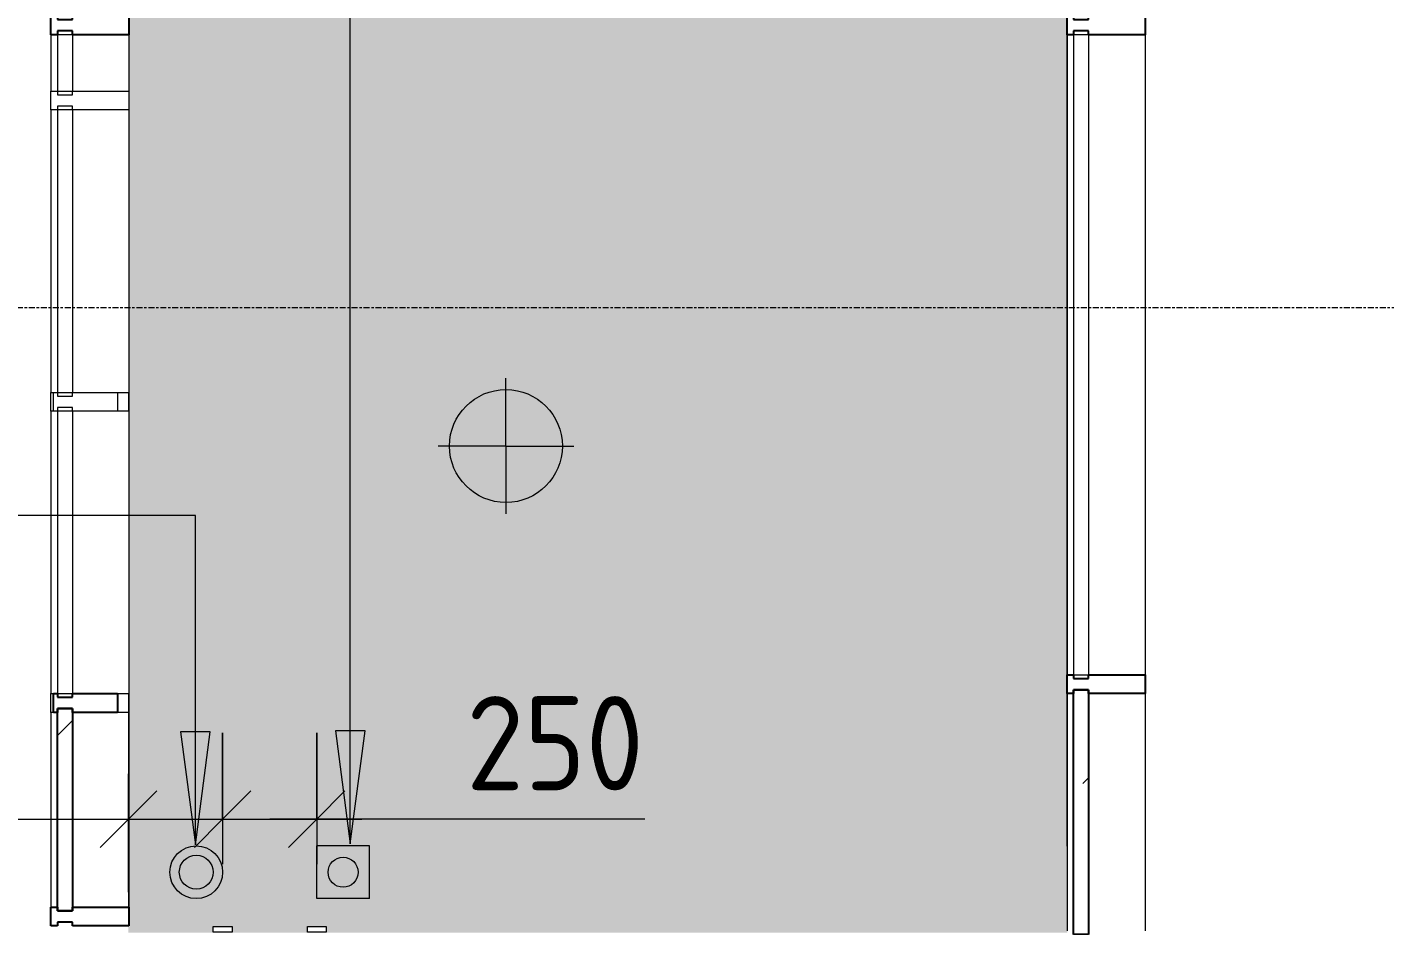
# Model space of a CAD drawing. Header units: millimetres. Extents: x 1311 to 195818, y -8553 to 29000.
# Drawn here: x 13237 to 16842, y 15358 to 17745 of the extents above; entities that cross this region are included whole.
import ezdxf

# ---------------------------------------------------------------- set-up
doc = ezdxf.new("R2010")
doc.units = ezdxf.units.MM
doc.linetypes.add('Осевая', pattern=[31.75, 6.35, -4.7625, 15.875, -4.7625])
for name, color, linetype, lineweight in [('A-ANNO-DIMS', 7, 'Continuous', 9), ('A-ANNO-DIMS-100', 7, 'Continuous', 9), ('A-GLAZ-CURT', 7, 'Continuous', 9), ('A-GLAZ-CURT-1', 7, 'Continuous', 25), ('A-GLAZ-CWMG', 7, 'Continuous', 9), ('A-GLAZ-CWMG-1', 7, 'Continuous', 25), ('Оси-2', 7, 'Осевая', 9)]:
    doc.layers.add(name, color=color, linetype=linetype, lineweight=lineweight)
for name, color, linetype, lineweight, true_color in [('A-ANNO-NOTE', 1, 'Continuous', 9, 0xff0000), ('A-CLNG-1', 7, 'Continuous', 9, 0xeaeaea), ('G-ANNO-TEXT-1', 7, 'Continuous', 9, 0x3c3c3c), ('Q-SPCQ-1', 7, 'Continuous', 9, 0x008040)]:
    doc.layers.add(name, color=color, linetype=linetype, lineweight=lineweight, true_color=true_color)
doc.layers.add('A-CLNG-PATT-1', color=7, linetype='Continuous', lineweight=9, transparency=1)
doc.styles.add('ISOCPEUR', font='isocpeur.ttf', dxfattribs={"width": 0.9, "height": 250})
doc.dimstyles.new('ISO-2_5_0_9К_БОЛЬШОЙ_1', dxfattribs={"dimscale": 304.8, "dimtxt": 248.995294, "dimasz": 0.492126, "dimexe": 0.393701, "dimexo": 0.984252, "dimgap": 0, "dimtad": 1, "dimdec": 0, "dimrnd": 10, "dimzin": 0, "dimdsep": 46, "dimtxsty": 'ISOCPEUR', "dimblk1": 'OBLIQUE', "dimblk2": 'OBLIQUE', "dimsah": 1, "dimcen": 0.09, "dimdle": 0.393701, "dimazin": 0, "dimtfac": 1, "dimtdec": 4, "dimtix": 1, "dimtmove": 1, "dimatfit": 3, "dimfxl": 1, "dimtvp": 1, "dimtolj": 1, "dimtzin": 0, "dimarcsym": 2})

# ---------------------------------------------------------------- blocks, each defined once
blk = doc.blocks.new('Системная панель - Стекло - 40мм-23998915-Сводный план потолков 1 этажа в осях 1-12')
at = {"layer": 'A-GLAZ-CURT'}
h = blk.add_hatch(dxfattribs=at)
h.set_pattern_fill('FP_17', color=256, style=0, pattern_type=2)
h.set_pattern_definition([(135, (15566.62, -3971.1), (-282.843, -282.843), [200, -600]), (135, (15666.62, -4171.1), (-282.843, -282.843), [600, -200]), (135, (15766.62, -3771.1), (-282.843, -282.843), [200, -600])])
h.paths.add_polyline_path([(268.5, 40), (-268.5, 40), (-268.5, 0), (268.5, 0)])
at = {"layer": 'A-GLAZ-CURT-1'}
for p, q in [((-268.5, 0), (-268.5, 40)), ((-268.5, 40), (268.5, 40)), ((268.5, 40), (268.5, 0)), ((268.5, 0), (-268.5, 0))]:
    blk.add_line(p, q, dxfattribs=at)
blk = doc.blocks.new('Прямоугольный импост - Импост структурный с накладкой - 190мм-23188488-Сводный план потолков 1 этажа в осях 1-12')
at = {"layer": 'A-GLAZ-CWMG-1'}
for p, q in [((0, 17), (-50, 17)), ((-50, 17), (-50, 0)), ((-50, 0), (-40, 0)), ((-40, 0), (-40, -40)), ((-10, 0), (0, 0)), ((-10, -40), (-10, 0)), ((0, 0), (0, 17)), ((-40, -40), (-50, -40)), ((-50, -40), (-50, -190)), ((0, -40), (-10, -40)), ((0, -190), (0, -40)), ((-50, -190), (0, -190))]:
    blk.add_line(p, q, dxfattribs=at)
blk = doc.blocks.new('Прямоугольный импост - Импост структурный с накладкой - 190мм-32473987-Сводный план потолков 1 этажа в осях 1-12')
at = {"layer": 'A-GLAZ-CWMG'}
blk.add_line((6553, 15975), (6553, 15345), dxfattribs=at)
blk = doc.blocks.new('Системная панель - Стекло - 40мм-32473990-Сводный план потолков 1 этажа в осях 1-12')
at = {"layer": 'A-GLAZ-CURT'}
h = blk.add_hatch(dxfattribs=at)
h.set_pattern_fill('FP_34', color=256, style=0, pattern_type=2)
h.set_pattern_definition([(135, (15560, -6670), (-282.843, -282.843), [200, -600]), (135, (15660, -6870), (-282.843, -282.843), [600, -200]), (135, (15760, -6470), (-282.843, -282.843), [200, -600])])
h.paths.add_polyline_path([(325, 40), (-325, 40), (-325, 0), (325, 0)])
at = {"layer": 'A-GLAZ-CURT-1'}
for p, q in [((-325, 0), (-325, 40)), ((-325, 40), (325, 40)), ((325, 40), (325, 0)), ((325, 0), (-325, 0))]:
    blk.add_line(p, q, dxfattribs=at)
blk = doc.blocks.new('Прямоугольный импост - Импост структурный с накладкой - 190мм-32257697-Сводный план потолков 1 этажа в осях 1-12')
at = {"layer": 'A-GLAZ-CWMG'}
blk.add_line((6553, 20725), (6553, 19025), dxfattribs=at)
blk = doc.blocks.new('Прямоугольный импост - Импост структурный с накладкой - 190мм-22862222-Сводный план потолков 1 этажа в осях 1-12')
at = {"layer": 'A-GLAZ-CWMG-1'}
for p, q in [((25, 17), (-25, 17)), ((-25, 17), (-25, 0)), ((-25, 0), (-15, 0)), ((-15, 0), (-15, -40)), ((15, 0), (25, 0)), ((15, -40), (15, 0)), ((25, 0), (25, 17)), ((-15, -40), (-25, -40)), ((-25, -40), (-25, -190)), ((25, -40), (15, -40)), ((25, -190), (25, -40)), ((-25, -190), (25, -190))]:
    blk.add_line(p, q, dxfattribs=at)
blk = doc.blocks.new('Прямоугольный импост - Импост структурный с накладкой - 190мм-23186008-Сводный план потолков 1 этажа в осях 1-12')
at = {"layer": 'A-GLAZ-CWMG'}
for p, q in [((3871.1, 16725.1), (3854.1, 16725.1)), ((3854.1, 16725.1), (3854.1, 15975.1)), ((3911.1, 16725.1), (3871.1, 16725.1)), ((3871.1, 16725.1), (3871.1, 15975.1)), ((4061.1, 16725.1), (3911.1, 16725.1)), ((3911.1, 16725.1), (3911.1, 15975.1)), ((4061.1, 16725.1), (4061.1, 15975.1)), ((3854.1, 15975.1), (3861.1, 15975.1)), ((3871.1, 15975.1), (3911.1, 15975.1)), ((4031.1, 15975.1), (4061.1, 15975.1))]:
    blk.add_line(p, q, dxfattribs=at)
blk = doc.blocks.new('Прямоугольный импост - Импост структурный с накладкой - 170мм-22968247-Сводный план потолков 1 этажа в осях 1-12')
at = {"layer": 'A-GLAZ-CWMG-1'}
for p, q in [((25, 10), (-25, 10)), ((-25, 10), (-25, 0)), ((-25, 0), (-15, 0)), ((-15, 0), (-15, -40)), ((15, 0), (25, 0)), ((15, -40), (15, 0)), ((25, 0), (25, 10)), ((-15, -40), (-25, -40)), ((-25, -40), (-25, -160)), ((25, -40), (15, -40)), ((25, -160), (25, -40)), ((-25, -160), (25, -160))]:
    blk.add_line(p, q, dxfattribs=at)
blk = doc.blocks.new('Прямоугольный импост - Импост структурный с накладкой - 170мм-23998905-Сводный план потолков 1 этажа в осях 1-12')
at = {"layer": 'A-GLAZ-CWMG'}
for p, q in [((25, 10), (-25, 10)), ((-25, 10), (-25, 0)), ((-25, 0), (-15, 0)), ((-15, 0), (-15, -40)), ((15, 0), (25, 0)), ((15, -40), (15, 0)), ((25, 0), (25, 10)), ((-15, -40), (-25, -40)), ((-25, -40), (-25, -160)), ((25, -40), (15, -40)), ((25, -160), (25, -40)), ((-25, -160), (25, -160))]:
    blk.add_line(p, q, dxfattribs=at)
blk = doc.blocks.new('Прямоугольный импост - Импост структурный с накладкой - 190мм-32257703-Сводный план потолков 1 этажа в осях 1-12')
at = {"layer": 'A-GLAZ-CWMG'}
for p, q in [((6553, 20725), (6553, 19025)), ((6610, 20725), (6570, 20725)), ((6570, 20725), (6570, 19025)), ((6610, 20725), (6610, 19025)), ((6760, 20725), (6760, 19025)), ((6570, 19025), (6610, 19025))]:
    blk.add_line(p, q, dxfattribs=at)
blk = doc.blocks.new('Прямоугольный импост - Импост структурный с накладкой - 190мм-32473989-Сводный план потолков 1 этажа в осях 1-12')
at = {"layer": 'A-GLAZ-CWMG'}
for p, q in [((6553, 15975), (6553, 15345)), ((6760, 15975), (6760, 15345))]:
    blk.add_line(p, q, dxfattribs=at)
blk = doc.blocks.new('Прямоугольный импост - Импост структурный с накладкой - 190мм-23933468-Сводный план потолков 1 этажа в осях 1-12')
at = {"layer": 'A-GLAZ-CWMG'}
for p, q in [((3854.1, 17725.1), (3854.1, 17575.1)), ((3911.1, 17725.1), (3871.1, 17725.1)), ((3871.1, 17725.1), (3871.1, 17575.1)), ((3911.1, 17725.1), (3911.1, 17575.1)), ((4061.1, 17725.1), (4061.1, 17575.1)), ((3854.1, 17575.1), (3871.1, 17575.1)), ((3871.1, 17575.1), (3911.1, 17575.1)), ((3911.1, 17575.1), (4061.1, 17575.1))]:
    blk.add_line(p, q, dxfattribs=at)
blk = doc.blocks.new('Прямоугольный импост - Импост структурный с накладкой - 190мм-23933741-Сводный план потолков 1 этажа в осях 1-12')
at = {"layer": 'A-GLAZ-CWMG-1'}
for p, q in [((25, 17), (-25, 17)), ((-25, 17), (-25, 0)), ((-25, 0), (-15, 0)), ((-15, 0), (-15, -40)), ((15, 0), (25, 0)), ((15, -40), (15, 0)), ((25, 0), (25, 17)), ((-15, -40), (-25, -40)), ((-25, -40), (-25, -190)), ((25, -40), (15, -40)), ((25, -190), (25, -40)), ((-25, -190), (25, -190))]:
    blk.add_line(p, q, dxfattribs=at)
blk = doc.blocks.new('Прямоугольный импост - Импост структурный с накладкой - 190мм-V60-Сводный план потолков 1 этажа в осях 1-12')
at = {"layer": 'A-GLAZ-CWMG'}
for p, q in [((3871.1, 17525.1), (3854.1, 17525.1)), ((3854.1, 17525.1), (3854.1, 16775.1)), ((3911.1, 17525.1), (3871.1, 17525.1)), ((3871.1, 17525.1), (3871.1, 16775.1)), ((4061.1, 17525.1), (3911.1, 17525.1)), ((3911.1, 17525.1), (3911.1, 16775.1)), ((4061.1, 17525.1), (4061.1, 16775.1)), ((3854.1, 16775.1), (3871.1, 16775.1)), ((3871.1, 16775.1), (3911.1, 16775.1)), ((3911.1, 16775.1), (4061.1, 16775.1))]:
    blk.add_line(p, q, dxfattribs=at)
blk = doc.blocks.new('Прямоугольный импост - Импост структурный с накладкой - 190мм-23998907-Сводный план потолков 1 этажа в осях 1-12')
at = {"layer": 'A-GLAZ-CWMG'}
for p, q in [((25, 17), (-25, 17)), ((-25, 17), (-25, 0)), ((-25, 0), (-15, 0)), ((-15, 0), (-15, -40)), ((15, 0), (25, 0)), ((15, -40), (15, 0)), ((25, 0), (25, 17)), ((-15, -40), (-25, -40)), ((-25, -40), (-25, -190)), ((25, -40), (15, -40)), ((25, -190), (25, -40)), ((-25, -190), (25, -190))]:
    blk.add_line(p, q, dxfattribs=at)
blk = doc.blocks.new('Прямоугольный импост - Импост структурный с накладкой - 190мм-V62-Сводный план потолков 1 этажа в осях 1-12')
at = {"layer": 'A-GLAZ-CWMG'}
for p, q in [((25, 17), (-25, 17)), ((-25, -190), (25, -190))]:
    blk.add_line(p, q, dxfattribs=at)
blk = doc.blocks.new('Прямоугольный импост - Импост структурный с накладкой - 190мм-23998910-Сводный план потолков 1 этажа в осях 1-12')
at = {"layer": 'A-GLAZ-CWMG'}
for p, q in [((25, 17), (-25, 17)), ((-25, -190), (25, -190))]:
    blk.add_line(p, q, dxfattribs=at)
blk = doc.blocks.new('Прямоугольный импост - Импост структурный с накладкой - 190мм-23998911-Сводный план потолков 1 этажа в осях 1-12')
at = {"layer": 'A-GLAZ-CWMG'}
for p, q in [((3861.1, 15925.1), (3854.1, 15925.1)), ((3854.1, 15925.1), (3854.1, 15408.1)), ((4060, 15925.1), (4031.1, 15925.1)), ((4061.1, 15925.1), (4061.1, 15408.1))]:
    blk.add_line(p, q, dxfattribs=at)
blk = doc.blocks.new('Кнопка выхода - Кнопка выхода-29505059-Сводный план потолков 1 этажа в осях 1-12')
at = {"layer": 'Q-SPCQ-1'}
for p, q in [((100, -15.5), (100, -0.5)), ((100, -0.5), (150, -0.5)), ((150, -15.5), (100, -15.5)), ((150, -0.5), (150, -15.5))]:
    blk.add_line(p, q, dxfattribs=at)
for radius in [70, 45]:
    blk.add_circle((195, -160), radius, dxfattribs=at)
blk = doc.blocks.new('Кнопка аварийной разблокировки двери - Тип 1-29505905-Сводный план потолков 1 этажа в осях 1-12')
at = {"layer": 'Q-SPCQ-1'}
for p, q in [((100, -15.5), (100, -0.5)), ((100, -0.5), (150, -0.5)), ((150, -15.5), (100, -15.5)), ((150, -0.5), (150, -15.5)), ((-15, -90), (125, -90)), ((-15, -90), (-15, -230)), ((125, -90), (125, -230)), ((-15, -230), (125, -230))]:
    blk.add_line(p, q, dxfattribs=at)
blk.add_circle((55, -160), 40, dxfattribs=at)
blk = doc.blocks.new('DIMBLOCK34-Сводный план потолков 1 этажа в осях 1-12')
at = {"layer": 'A-ANNO-DIMS-100'}
for p, q in [((13755.8, 15870.5), (13755.8, 15521.5)), ((13755.8, 15641.5), (13755.8, 15870.5)), ((13505.8, 15447.6), (13505.8, 15761.5)), ((12636.3, 15641.5), (13210.4, 15641.5)), ((13210.4, 15641.5), (13630.8, 15641.5)), ((13385.8, 15641.5), (13755.8, 15641.5)), ((13505.8, 15641.5), (13505.8, 15447.6))]:
    blk.add_line(p, q, dxfattribs=at)
at = {"layer": 'A-ANNO-DIMS-100', "lineweight": 20}
for p, q in [((13505.8, 15641.5), (13580.8, 15716.5)), ((13755.8, 15641.5), (13830.8, 15716.5)), ((13505.8, 15641.5), (13430.8, 15566.5)), ((13755.8, 15641.5), (13680.8, 15566.5))]:
    blk.add_line(p, q, dxfattribs=at)
at = {"layer": 'A-ANNO-DIMS-100', "color": 0, "insert": (12636.3, 15968.2), "char_height": 250, "width": 568.858, "attachment_point": 1, "line_spacing_factor": 1.149209, "style": 'ISOCPEUR'}
blk.add_mtext('250', dxfattribs=at)
blk = doc.blocks.new('_Oblique')
at = {"color": 0, "linetype": 'ByBlock', "lineweight": -2}
blk.add_line((-0.5, -0.5), (0.5, 0.5), dxfattribs=at)
blk = doc.blocks.new('DIMBLOCK35-Сводный план потолков 1 этажа в осях 1-12')
at = {"layer": 'A-ANNO-DIMS-100'}
for p, q in [((13755.8, 15870.5), (13755.8, 15521.5)), ((13755.8, 15641.5), (13755.8, 15870.5)), ((14005.8, 15870.5), (14005.8, 15521.5)), ((14005.8, 15641.5), (14005.8, 15870.5)), ((13755.8, 15641.5), (14125.8, 15641.5)), ((14302.8, 15641.5), (13880.8, 15641.5)), ((14876.8, 15641.5), (14302.8, 15641.5))]:
    blk.add_line(p, q, dxfattribs=at)
at = {"layer": 'A-ANNO-DIMS-100', "lineweight": 20}
for p, q in [((13755.8, 15641.5), (13830.8, 15716.5)), ((14005.8, 15641.5), (14080.8, 15716.5)), ((13755.8, 15641.5), (13680.8, 15566.5)), ((14005.8, 15641.5), (13930.8, 15566.5))]:
    blk.add_line(p, q, dxfattribs=at)
at = {"layer": 'A-ANNO-DIMS-100', "color": 0, "insert": (14402.8, 15968.2), "char_height": 250, "width": 568.858, "attachment_point": 1, "line_spacing_factor": 1.149209, "style": 'ISOCPEUR'}
blk.add_mtext('250', dxfattribs=at)

msp = doc.modelspace()

# ---------------------------------------------------------------- hatches: boundary and pattern name
at = {"layer": 'A-CLNG-PATT-1'}
h = msp.add_hatch(color=256, dxfattribs=at)
h.paths.add_polyline_path([(13505.8, 15340), (15998.8, 15340), (15998.8, 20725), (13506.9, 20725), (13506.9, 18470.3), (14125.8, 18469.2), (14125.8, 17830), (13506.9, 17830), (13505.8, 15341)])
h.paths.add_polyline_path([(13980.8, 15341), (13980.8, 15356), (14030.8, 15356), (14030.8, 15341)])
h.paths.add_polyline_path([(13730.8, 15341), (13730.8, 15356), (13780.8, 15356), (13780.8, 15341)])
at = {"layer": 'G-ANNO-TEXT-1'}
for points in [[(13683.5, 15573.4), (13723, 15873.4), (13644, 15873.4)], [(14094.8, 15575.9), (14134.3, 15875.9), (14055.3, 15875.9)]]:
    msp.add_hatch(color=256, dxfattribs=at).paths.add_polyline_path(points)

# ---------------------------------------------------------------- linework, layer by layer
at = {"layer": 'A-ANNO-NOTE'}
for q in [(14508.3, 16812.5), (14328.3, 16632.5), (14508.3, 16452.5), (14688.3, 16632.5)]:
    msp.add_line((14508.3, 16632.5), q, dxfattribs=at)
msp.add_circle((14508.3, 16632.5), 150, dxfattribs=at)
at = {"layer": 'A-CLNG-1'}
for p, q in [((15998.8, 15570.1), (15998.8, 20725)), ((13505.8, 16775.1), (13505.8, 16725.1)), ((13505.8, 15975.1), (13505.8, 15408))]:
    msp.add_line(p, q, dxfattribs=at)
at = {"layer": 'G-ANNO-TEXT-1'}
for p, q in [((14094.8, 15575.9), (14094.8, 17893.2)), ((13683.5, 16447.6), (12845.4, 16447.6)), ((13683.5, 15573.4), (13683.5, 16447.6)), ((13723, 15873.4), (13644, 15873.4)), ((13644, 15873.4), (13683.5, 15573.4)), ((13683.5, 15573.4), (13723, 15873.4)), ((14134.3, 15875.9), (14055.3, 15875.9)), ((14055.3, 15875.9), (14094.8, 15575.9)), ((14094.8, 15575.9), (14134.3, 15875.9))]:
    msp.add_line(p, q, dxfattribs=at)
at = {"layer": 'Оси-2'}
msp.add_line((9007.3, 17000), (45435.8, 17000), dxfattribs=at)

# ---------------------------------------------------------------- block references
at = {"layer": 'A-GLAZ-CURT', "rotation": 269.9999999999999}
for name, p in [('Системная панель - Стекло - 40мм-32473990-Сводный план потолков 1 этажа в осях 1-12', (16015.8, 15660)), ('Системная панель - Стекло - 40мм-23998915-Сводный план потолков 1 этажа в осях 1-12', (13316.9, 15666.6))]:
    msp.add_blockref(name, p, dxfattribs=at)
at = {"layer": 'A-GLAZ-CWMG', "extrusion": (0, 0, -1), "rotation": 270.0000000000001}
for name, p in [('Прямоугольный импост - Импост структурный с накладкой - 190мм-23933741-Сводный план потолков 1 этажа в осях 1-12', (-13316.9, 17750.1)), ('Прямоугольный импост - Импост структурный с накладкой - 190мм-22862222-Сводный план потолков 1 этажа в осях 1-12', (-16015.8, 17750)), ('Прямоугольный импост - Импост структурный с накладкой - 190мм-23998907-Сводный план потолков 1 этажа в осях 1-12', (-13316.9, 17550.1)), ('Прямоугольный импост - Импост структурный с накладкой - 190мм-23998910-Сводный план потолков 1 этажа в осях 1-12', (-13316.9, 16750.1)), ('Прямоугольный импост - Импост структурный с накладкой - 170мм-23998905-Сводный план потолков 1 этажа в осях 1-12', (-13316.9, 16750.1)), ('Прямоугольный импост - Импост структурный с накладкой - 190мм-22862222-Сводный план потолков 1 этажа в осях 1-12', (-16015.8, 16000)), ('Прямоугольный импост - Импост структурный с накладкой - 190мм-V62-Сводный план потолков 1 этажа в осях 1-12', (-13316.9, 15950.1)), ('Прямоугольный импост - Импост структурный с накладкой - 170мм-22968247-Сводный план потолков 1 этажа в осях 1-12', (-13316.9, 15950.1)), ('Прямоугольный импост - Импост структурный с накладкой - 190мм-23188488-Сводный план потолков 1 этажа в осях 1-12', (-13316.9, 15358.1))]:
    msp.add_blockref(name, p, dxfattribs=at)
at = {"layer": 'A-GLAZ-CWMG'}
for name, p in [('Прямоугольный импост - Импост структурный с накладкой - 190мм-23933468-Сводный план потолков 1 этажа в осях 1-12', (9445.8, 0)), ('Прямоугольный импост - Импост структурный с накладкой - 190мм-32257697-Сводный план потолков 1 этажа в осях 1-12', (9445.8, -3000)), ('Прямоугольный импост - Импост структурный с накладкой - 190мм-32257703-Сводный план потолков 1 этажа в осях 1-12', (9445.8, -3000)), ('Прямоугольный импост - Импост структурный с накладкой - 190мм-V60-Сводный план потолков 1 этажа в осях 1-12', (9445.8, 0)), ('Прямоугольный импост - Импост структурный с накладкой - 190мм-23186008-Сводный план потолков 1 этажа в осях 1-12', (9445.8, 0)), ('Прямоугольный импост - Импост структурный с накладкой - 190мм-32473987-Сводный план потолков 1 этажа в осях 1-12', (9445.8, 0)), ('Прямоугольный импост - Импост структурный с накладкой - 190мм-32473989-Сводный план потолков 1 этажа в осях 1-12', (9445.8, 0)), ('Прямоугольный импост - Импост структурный с накладкой - 190мм-23998911-Сводный план потолков 1 этажа в осях 1-12', (9445.8, 0))]:
    msp.add_blockref(name, p, dxfattribs=at)
at = {"layer": 'Q-SPCQ-1', "rotation": 180}
for name, p in [('Кнопка выхода - Кнопка выхода-29505059-Сводный план потолков 1 этажа в осях 1-12', (13880.8, 15340.5)), ('Кнопка аварийной разблокировки двери - Тип 1-29505905-Сводный план потолков 1 этажа в осях 1-12', (14130.8, 15340.5))]:
    msp.add_blockref(name, p, dxfattribs=at)

# ---------------------------------------------------------------- dimensions: what is measured, and where the dimension line sits
at = {"layer": 'A-ANNO-DIMS'}
for base, p1, p2, override, picture, middle in [((13755.8, 15641.5), (13505.8, 15747.6), (13755.8, 15570.5), {"dimpost": '<>', "dimfxl": 306.379935}, 'DIMBLOCK34-Сводный план потолков 1 этажа в осях 1-12', (12920.7, 15801.5)), ((14005.8, 15641.5), (13755.8, 15570.5), (14005.8, 15570.5), {"dimpost": '<>', "dimfxl": 250}, 'DIMBLOCK35-Сводный план потолков 1 этажа в осях 1-12', (14687.2, 15801.5))]:
    dim = msp.add_linear_dim(base=base, p1=p1, p2=p2, dimstyle='ISO-2_5_0_9К_БОЛЬШОЙ_1', override=override, dxfattribs=at)
    dim.commit()
    dim.dimension.update_dxf_attribs({"geometry": picture, "text_midpoint": middle, "dimtype": 160})

doc.saveas('drawing.dxf')
